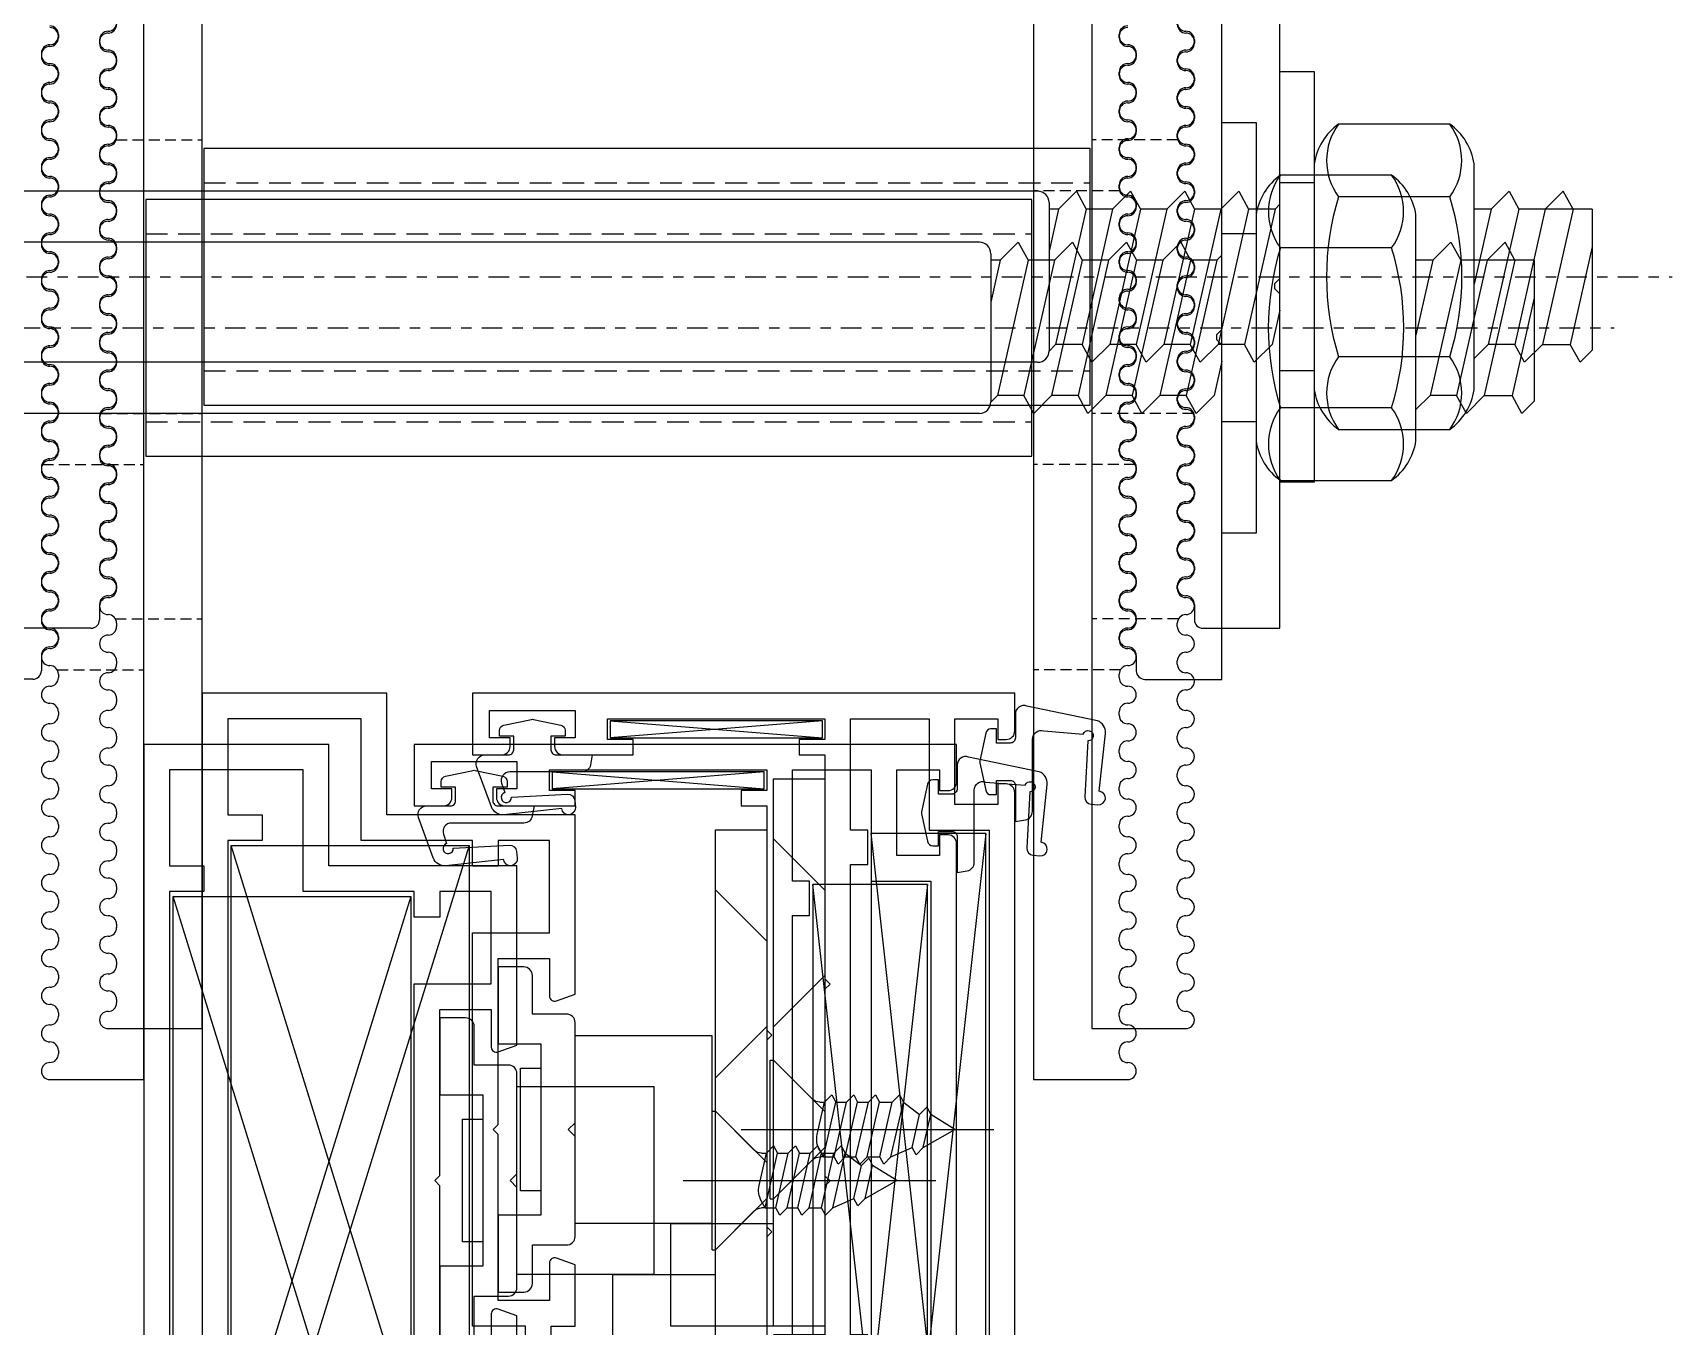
# Model space of a CAD drawing. Header units: inches. Extents: x 4821 to 127877, y 58012 to 433683.
# Drawn here: x 33431 to 33526.9, y 80471.8 to 80547.4 of the extents above; entities that cross this region are included whole.
import ezdxf

# ---------------------------------------------------------------- set-up
doc = ezdxf.new("R2010")
doc.units = ezdxf.units.IN
doc.header["$MEASUREMENT"] = 0
doc.linetypes.add('$1$Center', pattern=[29.999999, 12, -6, 6, -6])
doc.linetypes.add('$1$DASHED', pattern=[19.05, 12.7, -6.35])
for name, color, linetype in [('A-FURN-FIXD', 10, 'Continuous'), ('A-FURN-FREE', 10, 'Continuous'), ('A-WAL-CMU', 7, 'Continuous'), ('A-WIN', 141, 'Continuous')]:
    doc.layers.add(name, color=color, linetype=linetype)

# ---------------------------------------------------------------- blocks, each defined once
blk = doc.blocks.new('$1$Fixed bracket Plan')
at = {"layer": 'A-FURN-FIXD', "linetype": '$1$Center', "ltscale": 0.1}
blk.add_line((53.65, -48.26), (53.65, 59.926), dxfattribs=at)
at = {"layer": 'A-FURN-FIXD'}
for p, q in [((49.689, 55.256), (57.935, 55.256)), ((49.694, 55.256), (49.694, 54.13)), ((51.89, 55.256), (57.606, 53.964)), ((57.935, 55.256), (58.651, 54.538)), ((49.694, 54.13), (48.649, 53.555)), ((49.694, 54.13), (49.694, 52.499)), ((49.694, 54.13), (57.606, 52.341)), ((58.651, 54.538), (57.606, 53.964)), ((57.606, 52.341), (57.606, 53.964)), ((49.694, 52.508), (48.649, 53.555)), ((49.694, 52.508), (57.606, 50.719)), ((49.694, 52.508), (49.694, 50.966)), ((57.606, 52.341), (58.651, 51.294)), ((48.649, 50.391), (49.694, 50.966)), ((49.694, 50.966), (57.606, 49.177)), ((58.651, 51.294), (57.606, 50.719)), ((49.694, 49.343), (48.649, 50.391)), ((57.606, 50.719), (57.606, 49.177)), ((49.694, 49.343), (54.088, 48.35)), ((49.694, 49.343), (49.694, 48.35)), ((57.606, 49.177), (58.431, 48.35)), ((60.255, 48.35), (47.046, 48.35)), ((44.725, 46.922), (44.725, 40.428)), ((48.975, 46.922), (48.975, 40.428)), ((58.325, 46.922), (58.325, 40.428)), ((62.575, 40.428), (62.575, 46.922)), ((41.65, 37), (41.65, 39)), ((41.65, 39), (65.65, 39)), ((47.046, 39), (60.255, 39)), ((48.149, 39), (48.149, 37)), ((59.151, 39), (59.151, 37)), ((65.65, 39), (65.65, 37)), ((53.75, 37), (34.2, 37)), ((65.65, 37), (41.65, 37)), ((49.694, 36.712), (49.407, 37)), ((49.694, 36.712), (49.694, 35.169)), ((49.694, 36.712), (57.606, 34.923)), ((54.05, 36.7), (53.75, 37)), ((54.35, 36.7), (54.05, 36.7)), ((54.65, 37), (54.35, 36.7)), ((74.2, 37), (54.65, 37)), ((55.595, 37), (57.606, 36.545)), ((57.606, 36.545), (58.651, 35.498)), ((74.2, 32.5), (74.2, 37)), ((58.651, 35.498), (57.606, 34.923)), ((48.649, 34.595), (49.694, 35.169)), ((49.694, 33.547), (48.649, 34.595)), ((49.694, 35.169), (57.606, 33.381)), ((57.606, 34.923), (57.606, 33.381)), ((49.694, 33.547), (57.606, 31.759)), ((49.694, 33.547), (49.694, 32.005)), ((57.606, 33.381), (58.651, 32.333)), ((37.6, 32), (37.8, 32)), ((39.8, 32), (40, 32)), ((42, 32), (42.2, 32)), ((44.2, 32), (44.4, 32)), ((46.4, 32), (46.6, 32)), ((48.6, 32), (48.8, 32)), ((48.649, 31.43), (49.694, 32.005)), ((49.694, 32.005), (57.606, 30.216)), ((50.8, 32), (51, 32)), ((53, 32), (53.2, 32)), ((55.2, 32), (55.4, 32)), ((57.4, 32), (57.6, 32)), ((58.651, 32.333), (57.606, 31.759)), ((57.606, 31.759), (57.606, 30.216)), ((59.6, 32), (59.8, 32)), ((61.8, 32), (62, 32)), ((64, 32), (64.2, 32)), ((66.2, 32), (66.4, 32)), ((68.4, 32), (68.6, 32)), ((70.6, 32), (70.8, 32)), ((72.8, 32), (73.7, 32)), ((36.7, 31), (36.5, 31)), ((38.9, 31), (38.7, 31)), ((41.1, 31), (40.9, 31)), ((43.3, 31), (43.1, 31)), ((45.5, 31), (45.3, 31)), ((47.7, 31), (47.5, 31)), ((49.694, 30.383), (48.649, 31.43)), ((49.9, 31), (49.7, 31)), ((52.1, 31), (51.9, 31)), ((54.3, 31), (54.1, 31)), ((56.5, 31), (56.3, 31)), ((58.7, 31), (58.5, 31)), ((60.9, 31), (60.7, 31)), ((63.1, 31), (62.9, 31)), ((65.3, 31), (65.1, 31)), ((67.5, 31), (67.3, 31)), ((69.7, 31), (69.5, 31)), ((71.9, 31), (71.7, 31)), ((74.1, 31), (73.9, 31)), ((76.3, 31), (76.1, 31)), ((78.5, 31), (78.3, 31)), ((80.7, 31), (80.5, 31)), ((82.9, 31), (82.7, 31)), ((85.1, 31), (84.9, 31)), ((87.3, 31), (87.1, 31)), ((89.5, 31), (89.3, 31)), ((91.7, 31), (91.5, 31)), ((93.9, 31), (93.7, 31)), ((96.1, 31), (95.9, 31)), ((96.6, 31.5), (96.6, 31.5)), ((97.6, 26), (97.6, 31.5)), ((49.694, 30.383), (49.694, 28.84)), ((49.694, 30.383), (57.606, 28.594)), ((57.606, 30.216), (58.651, 29.169)), ((48.649, 28.266), (49.694, 28.84)), ((49.694, 28.84), (57.606, 27.052)), ((58.651, 29.169), (57.606, 28.594)), ((49.694, 27.218), (48.649, 28.266)), ((57.606, 28.594), (57.606, 27.052)), ((49.694, 27.218), (57.606, 25.429)), ((49.694, 27.218), (49.694, 25.676)), ((57.606, 27.052), (58.651, 26.004)), ((9.7, 26), (97.6, 26)), ((61.15, 25.9), (46.15, 25.9)), ((46.15, 25.9), (46.15, -25.9)), ((58.651, 26.004), (57.606, 25.429)), ((61.15, -25.9), (61.15, 25.9)), ((48.649, 25.101), (49.694, 25.676)), ((49.694, 24.054), (48.649, 25.101)), ((49.694, 25.676), (57.606, 23.887)), ((57.606, 25.429), (57.606, 23.887)), ((49.694, 24.054), (52.143, 23.5)), ((49.694, 24.054), (49.694, 23.5)), ((49.316, 23.5), (57.984, 23.5)), ((57.606, 23.887), (57.992, 23.5)), ((48.649, 22.833), (48.649, -38.583)), ((58.651, 22.833), (58.651, -38.583)), ((97.6, -26), (9.7, -26)), ((46.15, -25.9), (61.15, -25.9)), ((97.6, -31.5), (97.6, -26)), ((36.5, -31), (36.7, -31)), ((38.7, -31), (38.9, -31)), ((40.9, -31), (41.1, -31)), ((43.1, -31), (43.3, -31)), ((45.3, -31), (45.5, -31)), ((47.5, -31), (47.7, -31)), ((49.7, -31), (49.9, -31)), ((51.9, -31), (52.1, -31)), ((54.1, -31), (54.3, -31)), ((56.3, -31), (56.5, -31)), ((58.5, -31), (58.7, -31)), ((60.7, -31), (60.9, -31)), ((62.9, -31), (63.1, -31)), ((65.1, -31), (65.3, -31)), ((67.3, -31), (67.5, -31)), ((69.5, -31), (69.7, -31)), ((71.7, -31), (71.9, -31)), ((73.9, -31), (74.1, -31)), ((76.1, -31), (76.3, -31)), ((78.3, -31), (78.5, -31)), ((80.5, -31), (80.7, -31)), ((82.7, -31), (82.9, -31)), ((84.9, -31), (85.1, -31)), ((87.1, -31), (87.3, -31)), ((89.3, -31), (89.5, -31)), ((91.5, -31), (91.7, -31)), ((93.7, -31), (93.9, -31)), ((95.9, -31), (96.1, -31)), ((37.6, -32), (37.8, -32)), ((39.8, -32), (40, -32)), ((42, -32), (42.2, -32)), ((44.2, -32), (44.4, -32)), ((46.4, -32), (46.6, -32)), ((48.6, -32), (48.8, -32)), ((50.8, -32), (51, -32)), ((53, -32), (53.2, -32)), ((55.2, -32), (55.4, -32)), ((57.4, -32), (57.6, -32)), ((59.6, -32), (59.8, -32)), ((61.8, -32), (62, -32)), ((64, -32), (64.2, -32)), ((66.2, -32), (66.4, -32)), ((68.4, -32), (68.6, -32)), ((70.6, -32), (70.8, -32)), ((72.8, -32), (73.7, -32)), ((74.2, -32.5), (74.2, -37))]:
    blk.add_line(p, q, dxfattribs=at)
at = {"layer": 'A-FURN-FIXD', "linetype": '$1$DASHED', "ltscale": 0.05}
for p, q in [((61.65, 31.933), (61.65, 26)), ((45.65, 31.023), (45.65, 26)), ((73.65, 31.067), (73.65, 26)), ((45.65, -31.023), (45.65, -26)), ((61.65, -31.933), (61.65, -26)), ((73.65, -31.067), (73.65, -26))]:
    blk.add_line(p, q, dxfattribs=at)
at = {"layer": 'A-FURN-FIXD', "linetype": '$1$DASHED', "ltscale": 0.1}
for p, q in [((48.15, -25.9), (48.15, 25.9)), ((59.15, -25.9), (59.15, 25.9))]:
    blk.add_line(p, q, dxfattribs=at)
at = {"layer": 'A-FURN-FIXD'}
for centre, radius, start, end in [((47.575, 44.89), 3.5, 98.69929, 144.51571), ((59.725, 44.89), 3.5, 35.48429, 81.30071), ((46.85, 44.056), 3.568, 53.44286, 126.55714), ((53.65, 31.883), 15.749, 72.73193, 107.26807), ((60.45, 44.056), 3.568, 53.44286, 126.55714), ((47.575, 42.46), 3.5, 215.48429, 261.30071), ((46.85, 43.294), 3.568, 233.44286, 306.55714), ((53.65, 55.467), 15.749, 252.73193, 287.26807), ((60.45, 43.294), 3.568, 233.44286, 306.55714), ((59.725, 42.46), 3.5, 278.69929, 324.51571), ((37.6, 31.5), 0.5, 90, 180), ((37.7, 31.5), 0.5, 0, 180), ((37.8, 31.5), 0.5, 0, 90), ((39.8, 31.5), 0.5, 90, 180), ((39.9, 31.5), 0.5, 0, 180), ((40, 31.5), 0.5, 0, 90), ((42, 31.5), 0.5, 90, 180), ((42.1, 31.5), 0.5, 0, 180), ((42.2, 31.5), 0.5, 0, 90), ((44.2, 31.5), 0.5, 90, 180), ((44.3, 31.5), 0.5, 0, 180), ((44.4, 31.5), 0.5, 0, 90), ((46.4, 31.5), 0.5, 90, 180), ((46.5, 31.5), 0.5, 0, 180), ((46.6, 31.5), 0.5, 0, 90), ((48.6, 31.5), 0.5, 90, 180), ((48.7, 31.5), 0.5, 0, 180), ((48.8, 31.5), 0.5, 0, 90), ((50.8, 31.5), 0.5, 90, 180), ((50.9, 31.5), 0.5, 0, 180), ((51, 31.5), 0.5, 0, 90), ((53, 31.5), 0.5, 90, 180), ((53.1, 31.5), 0.5, 0, 180), ((53.2, 31.5), 0.5, 0, 90), ((55.2, 31.5), 0.5, 90, 180), ((55.3, 31.5), 0.5, 0, 180), ((55.4, 31.5), 0.5, 0, 90), ((57.4, 31.5), 0.5, 90, 180), ((57.5, 31.5), 0.5, 0, 180), ((57.6, 31.5), 0.5, 0, 90), ((59.6, 31.5), 0.5, 90, 180), ((59.7, 31.5), 0.5, 0, 180), ((59.8, 31.5), 0.5, 0, 90), ((61.8, 31.5), 0.5, 90, 180), ((61.9, 31.5), 0.5, 0, 180), ((62, 31.5), 0.5, 0, 90), ((64, 31.5), 0.5, 90, 180), ((64.1, 31.5), 0.5, 0, 180), ((64.2, 31.5), 0.5, 0, 90), ((66.2, 31.5), 0.5, 90, 180), ((66.3, 31.5), 0.5, 0, 180), ((66.4, 31.5), 0.5, 0, 90), ((68.4, 31.5), 0.5, 90, 180), ((68.5, 31.5), 0.5, 0, 180), ((68.6, 31.5), 0.5, 0, 90), ((70.6, 31.5), 0.5, 90, 180), ((70.7, 31.5), 0.5, 0, 180), ((70.8, 31.5), 0.5, 360, 90), ((72.8, 31.5), 0.5, 90, 180), ((72.9, 31.5), 0.5, 0, 180), ((73.7, 32.5), 0.5, 270, 0), ((75.1, 31.5), 0.5, 0, 180), ((77.3, 31.5), 0.5, 0, 180), ((79.5, 31.5), 0.5, 0, 180), ((81.7, 31.5), 0.5, 0, 180), ((83.9, 31.5), 0.5, 0, 180), ((86.1, 31.5), 0.5, 0, 180), ((88.3, 31.5), 0.5, 0, 180), ((90.5, 31.5), 0.5, 0, 180), ((92.7, 31.5), 0.5, 0, 180), ((94.9, 31.5), 0.5, 0, 180), ((97.1, 31.5), 0.5, 0, 180), ((36.5, 31.5), 0.5, 180, 270), ((36.6, 31.5), 0.5, 180, 360), ((36.7, 31.5), 0.5, 270, 360), ((38.7, 31.5), 0.5, 180, 270), ((38.8, 31.5), 0.5, 180, 0), ((38.9, 31.5), 0.5, 270, 360), ((40.9, 31.5), 0.5, 180, 270), ((41, 31.5), 0.5, 180, 0), ((41.1, 31.5), 0.5, 270, 360), ((43.1, 31.5), 0.5, 180, 270), ((43.2, 31.5), 0.5, 180, 0), ((43.3, 31.5), 0.5, 270, 360), ((45.3, 31.5), 0.5, 180, 270), ((45.4, 31.5), 0.5, 180, 0), ((45.5, 31.5), 0.5, 270, 360), ((47.5, 31.5), 0.5, 180, 270), ((47.6, 31.5), 0.5, 180, 0), ((47.7, 31.5), 0.5, 270, 360), ((49.7, 31.5), 0.5, 180, 270), ((49.8, 31.5), 0.5, 180, 0), ((49.9, 31.5), 0.5, 270, 360), ((51.9, 31.5), 0.5, 180, 270), ((52, 31.5), 0.5, 180, 0), ((52.1, 31.5), 0.5, 270, 360), ((54.1, 31.5), 0.5, 180, 270), ((54.2, 31.5), 0.5, 180, 0), ((54.3, 31.5), 0.5, 270, 360), ((56.3, 31.5), 0.5, 180, 270), ((56.4, 31.5), 0.5, 180, 0), ((56.5, 31.5), 0.5, 270, 360), ((58.5, 31.5), 0.5, 180, 270), ((58.6, 31.5), 0.5, 180, 0), ((58.7, 31.5), 0.5, 270, 360), ((60.7, 31.5), 0.5, 180, 270), ((60.8, 31.5), 0.5, 180, 0), ((60.9, 31.5), 0.5, 270, 360), ((62.9, 31.5), 0.5, 180, 270), ((63, 31.5), 0.5, 180, 0), ((63.1, 31.5), 0.5, 270, 360), ((65.1, 31.5), 0.5, 180, 270), ((65.2, 31.5), 0.5, 180, 0), ((65.3, 31.5), 0.5, 270, 360), ((67.3, 31.5), 0.5, 180, 270), ((67.4, 31.5), 0.5, 180, 0), ((67.5, 31.5), 0.5, 270, 360), ((69.5, 31.5), 0.5, 180, 270), ((69.6, 31.5), 0.5, 180, 0), ((69.7, 31.5), 0.5, 270, 360), ((71.7, 31.5), 0.5, 180, 270), ((71.8, 31.5), 0.5, 180, 0), ((71.9, 31.5), 0.5, 270, 360), ((73.9, 31.5), 0.5, 180, 270), ((74.1, 31.5), 0.5, 270, 360), ((76.1, 31.5), 0.5, 180, 270), ((76.3, 31.5), 0.5, 270, 360), ((78.3, 31.5), 0.5, 180, 270), ((78.5, 31.5), 0.5, 270, 360), ((80.5, 31.5), 0.5, 180, 270), ((80.7, 31.5), 0.5, 270, 360), ((82.7, 31.5), 0.5, 180, 270), ((82.9, 31.5), 0.5, 270, 360), ((84.9, 31.5), 0.5, 180, 270), ((85.1, 31.5), 0.5, 270, 360), ((87.1, 31.5), 0.5, 180, 270), ((87.3, 31.5), 0.5, 270, 360), ((89.3, 31.5), 0.5, 180, 270), ((89.5, 31.5), 0.5, 270, 360), ((91.5, 31.5), 0.5, 180, 270), ((91.7, 31.5), 0.5, 270, 360), ((93.7, 31.5), 0.5, 180, 270), ((93.9, 31.5), 0.5, 270, 360), ((95.9, 31.5), 0.5, 180, 270), ((96.1, 31.5), 0.5, 270, 360), ((49.316, 22.833), 0.667, 90, 180), ((57.984, 22.833), 0.667, 0, 90), ((36.5, -31.5), 0.5, 90, 180), ((36.6, -31.5), 0.5, 0, 180), ((36.7, -31.5), 0.5, 0, 90), ((37.6, -31.5), 0.5, 180, 270), ((37.7, -31.5), 0.5, 180, 0), ((37.8, -31.5), 0.5, 270, 0), ((38.7, -31.5), 0.5, 90, 180), ((38.8, -31.5), 0.5, 0, 180), ((38.9, -31.5), 0.5, 0, 90), ((39.8, -31.5), 0.5, 180, 270), ((39.9, -31.5), 0.5, 180, 0), ((40, -31.5), 0.5, 270, 0), ((40.9, -31.5), 0.5, 90, 180), ((41, -31.5), 0.5, 0, 180), ((41.1, -31.5), 0.5, 0, 90), ((42, -31.5), 0.5, 180, 270), ((42.1, -31.5), 0.5, 180, 0), ((42.2, -31.5), 0.5, 270, 0), ((43.1, -31.5), 0.5, 90, 180), ((43.2, -31.5), 0.5, 0, 180), ((43.3, -31.5), 0.5, 0, 90), ((44.2, -31.5), 0.5, 180, 270), ((44.3, -31.5), 0.5, 180, 0), ((44.4, -31.5), 0.5, 270, 0), ((45.3, -31.5), 0.5, 90, 180), ((45.4, -31.5), 0.5, 0, 180), ((45.5, -31.5), 0.5, 0, 90), ((46.4, -31.5), 0.5, 180, 270), ((46.5, -31.5), 0.5, 180, 0), ((46.6, -31.5), 0.5, 270, 0), ((47.5, -31.5), 0.5, 90, 180), ((47.6, -31.5), 0.5, 0, 180), ((47.7, -31.5), 0.5, 0, 90), ((48.6, -31.5), 0.5, 180, 270), ((48.7, -31.5), 0.5, 180, 0), ((48.8, -31.5), 0.5, 270, 0), ((49.7, -31.5), 0.5, 90, 180), ((49.8, -31.5), 0.5, 0, 180), ((49.9, -31.5), 0.5, 0, 90), ((50.8, -31.5), 0.5, 180, 270), ((50.9, -31.5), 0.5, 180, 0), ((51, -31.5), 0.5, 270, 0), ((51.9, -31.5), 0.5, 90, 180), ((52, -31.5), 0.5, 0, 180), ((52.1, -31.5), 0.5, 0, 90), ((53, -31.5), 0.5, 180, 270), ((53.1, -31.5), 0.5, 180, 0), ((53.2, -31.5), 0.5, 270, 0), ((54.1, -31.5), 0.5, 90, 180), ((54.2, -31.5), 0.5, 0, 180), ((54.3, -31.5), 0.5, 0, 90), ((55.2, -31.5), 0.5, 180, 270), ((55.3, -31.5), 0.5, 180, 0), ((55.4, -31.5), 0.5, 270, 0), ((56.3, -31.5), 0.5, 90, 180), ((56.4, -31.5), 0.5, 0, 180), ((56.5, -31.5), 0.5, 0, 90), ((57.4, -31.5), 0.5, 180, 270), ((57.5, -31.5), 0.5, 180, 0), ((57.6, -31.5), 0.5, 270, 0), ((58.5, -31.5), 0.5, 90, 180), ((58.6, -31.5), 0.5, 0, 180), ((58.7, -31.5), 0.5, 0, 90), ((59.6, -31.5), 0.5, 180, 270), ((59.7, -31.5), 0.5, 180, 0), ((59.8, -31.5), 0.5, 270, 0), ((60.7, -31.5), 0.5, 90, 180), ((60.8, -31.5), 0.5, 0, 180), ((60.9, -31.5), 0.5, 0, 90), ((61.8, -31.5), 0.5, 180, 270), ((61.9, -31.5), 0.5, 180, 0), ((62, -31.5), 0.5, 270, 0), ((62.9, -31.5), 0.5, 90, 180), ((63, -31.5), 0.5, 0, 180), ((63.1, -31.5), 0.5, 0, 90), ((64, -31.5), 0.5, 180, 270), ((64.1, -31.5), 0.5, 180, 0), ((64.2, -31.5), 0.5, 270, 0), ((65.1, -31.5), 0.5, 90, 180), ((65.2, -31.5), 0.5, 0, 180), ((65.3, -31.5), 0.5, 0, 90), ((66.2, -31.5), 0.5, 180, 270), ((66.3, -31.5), 0.5, 180, 0), ((66.4, -31.5), 0.5, 270, 0), ((67.3, -31.5), 0.5, 90, 180), ((67.4, -31.5), 0.5, 0, 180), ((67.5, -31.5), 0.5, 0, 90), ((68.4, -31.5), 0.5, 180, 270), ((68.5, -31.5), 0.5, 180, 0), ((68.6, -31.5), 0.5, 270, 360), ((69.5, -31.5), 0.5, 90, 180), ((69.6, -31.5), 0.5, 0, 180), ((69.7, -31.5), 0.5, 0, 90), ((70.6, -31.5), 0.5, 180, 270), ((70.7, -31.5), 0.5, 180, 0), ((70.8, -31.5), 0.5, 270, 0), ((71.7, -31.5), 0.5, 90, 180), ((71.8, -31.5), 0.5, 0, 180), ((71.9, -31.5), 0.5, 0, 90), ((72.8, -31.5), 0.5, 180, 270), ((72.9, -31.5), 0.5, 180, 0), ((73.9, -31.5), 0.5, 90, 180), ((74.1, -31.5), 0.5, 0, 90), ((75.1, -31.5), 0.5, 180, 0), ((76.1, -31.5), 0.5, 90, 180), ((76.3, -31.5), 0.5, 0, 90), ((77.3, -31.5), 0.5, 180, 0), ((78.3, -31.5), 0.5, 90, 180), ((78.5, -31.5), 0.5, 0, 90), ((79.5, -31.5), 0.5, 180, 0), ((80.5, -31.5), 0.5, 90, 180), ((80.7, -31.5), 0.5, 0, 90), ((81.7, -31.5), 0.5, 180, 0), ((82.7, -31.5), 0.5, 90, 180), ((82.9, -31.5), 0.5, 0, 90), ((83.9, -31.5), 0.5, 180, 0), ((84.9, -31.5), 0.5, 90, 180), ((85.1, -31.5), 0.5, 0, 90), ((86.1, -31.5), 0.5, 180, 0), ((87.1, -31.5), 0.5, 90, 180), ((87.3, -31.5), 0.5, 0, 90), ((88.3, -31.5), 0.5, 180, 0), ((89.3, -31.5), 0.5, 90, 180), ((89.5, -31.5), 0.5, 0, 90), ((90.5, -31.5), 0.5, 180, 0), ((91.5, -31.5), 0.5, 90, 180), ((91.7, -31.5), 0.5, 0, 90), ((92.7, -31.5), 0.5, 180, 0), ((93.7, -31.5), 0.5, 90, 180), ((93.9, -31.5), 0.5, 0, 90), ((94.9, -31.5), 0.5, 180, 0), ((95.9, -31.5), 0.5, 90, 180), ((96.1, -31.5), 0.5, 0, 90), ((97.1, -31.5), 0.5, 180, 0), ((73.7, -32.5), 0.5, 0, 90)]:
    blk.add_arc(centre, radius, start, end, dxfattribs=at)
blk = doc.blocks.new('$1$closekit')
at = {"layer": 'A-FURN-FREE'}
for p, q in [((-19.4, 14), (-16.4, 17)), ((-19.4, 9), (-16.4, 6)), ((-19.4, 1.05), (-16.4, 4.05)), ((-16.4, 4.05), (-18.674, 1.776)), ((-16.208, 4.05), (-16.4, 4.05)), ((-16.4, -4.05), (-16.4, 4.05)), ((-16.208, -4.05), (-16.208, 4.05)), ((-23.753, 2.023), (-23.985, 1.6)), ((-23.329, 1.6), (-23.753, 2.023)), ((-22.363, 2.023), (-22.595, 1.6)), ((-21.939, 1.6), (-22.363, 2.023)), ((-21.083, 2.023), (-21.315, 1.6)), ((-20.659, 1.6), (-21.083, 2.023)), ((-19.803, 2.023), (-20.035, 1.6)), ((-19.379, 1.6), (-19.803, 2.023)), ((-25.359, 1.304), (-25.591, 0.881)), ((-24.935, 0.881), (-25.359, 1.304)), ((-23.985, 1.6), (-24.935, 0.881)), ((-23.262, -1.6), (-23.985, 1.6)), ((-22.606, -1.6), (-23.329, 1.6)), ((-22.595, 1.6), (-23.329, 1.6)), ((-21.872, -1.6), (-22.595, 1.6)), ((-21.315, 1.6), (-21.939, 1.6)), ((-21.215, -1.6), (-21.939, 1.6)), ((-20.592, -1.6), (-21.315, 1.6)), ((-20.035, 1.6), (-20.659, 1.6)), ((-19.935, -1.6), (-20.659, 1.6)), ((-19.312, -1.6), (-20.035, 1.6)), ((-18.953, -0.286), (-19.379, 1.6)), ((-19.099, 1.6), (-19.379, 1.6)), ((-14.512, 0), (-29.282, 0)), ((-27, 0), (-25.591, 0.881)), ((-25.153, -1.056), (-27, 0)), ((-25.153, -1.056), (-25.591, 0.881)), ((-24.497, -1.056), (-24.935, 0.881)), ((-25.153, -1.056), (-24.73, -1.479)), ((-24.73, -1.479), (-24.497, -1.056)), ((-23.262, -1.6), (-24.497, -1.056)), ((-23.262, -1.6), (-22.838, -2.023)), ((-22.838, -2.023), (-22.606, -1.6)), ((-21.872, -1.6), (-22.606, -1.6)), ((-21.872, -1.6), (-21.448, -2.023)), ((-21.448, -2.023), (-21.215, -1.6)), ((-20.592, -1.6), (-21.215, -1.6)), ((-20.592, -1.6), (-20.168, -2.023)), ((-20.168, -2.023), (-19.935, -1.6)), ((-19.312, -1.6), (-19.935, -1.6)), ((-19.4, -1.05), (-16.4, -4.05)), ((-19.312, -1.6), (-19.084, -1.193)), ((-19.312, -1.6), (-19.099, -1.6)), ((-16.4, -4.05), (-18.674, -1.776)), ((-16.208, -4.05), (-16.4, -4.05))]:
    blk.add_line(p, q, dxfattribs=at)
blk.add_lwpolyline([(-16.4, -11.5), (-16.4, 20.5), (-19.4, 20.5), (-19.4, -11.5), (-10.4, -11.5), (-10.4, -5.5), (-16.4, -5.5)], dxfattribs=at)
blk.add_lwpolyline([(-4.3, -6.751, -0.414214), (-4.8, -6.251), (-4.8, -0.4), (-4.4, 0), (-4.8, 0.4), (-4.8, 6.251, -0.414214), (-4.3, 6.751), (-2.3, 6.751), (-2.3, 9.001, -0.414214), (-1.8, 9.502), (-0.299, 9.502), (-0.299, 5.001), (-2.8, 5.001), (-2.8, -5.001), (-0.299, -5.001), (-0.299, -9.502), (-1.8, -9.502, -0.414214), (-2.3, -9.001), (-2.3, -6.751)], format="xyb", close=True, dxfattribs=at)
for points in [[(-12.8, 5.5), (-12.8, -5.5), (-4.8, -5.5), (-4.8, 5.5)], [(-2.8, -3.591), (-1.617, -3.591), (-1.617, 3.591), (-2.8, 3.591)]]:
    blk.add_lwpolyline(points, close=True, dxfattribs=at)
for centre, radius, start, end in [((-19.099, 2.2), 0.6, 270, 315), ((-20.201, -0.568), 1.28, 330.7936, 12.73931), ((-19.099, -2.2), 0.6, 45, 90)]:
    blk.add_arc(centre, radius, start, end, dxfattribs=at)
blk = doc.blocks.new('CURTT')
at = {"layer": 'A-FURN-FIXD', "extrusion": (-1.56101e-06, 5.69003e-07, 1)}
for p, q in [((908395.256, -1520310.793, 0), (908388.556, -1520371.393, 0)), ((908395.256, -1520371.393, 0), (908388.556, -1520310.793, 0)), ((908365.056, -1520370.693, 0), (908351.156, -1520325.793, 0)), ((908365.056, -1520325.793, 0), (908351.156, -1520370.693, 0)), ((908385.706, -1520377.993, 0), (908373.306, -1520376.993, 0)), ((908373.306, -1520377.993, 0), (908385.706, -1520376.993, 0))]:
    blk.add_line(p, q, dxfattribs=at)
at = {"layer": 'A-FURN-FIXD', "extrusion": (-1.56101e-06, 5.69003e-07, 1), "elevation": -2.283}
blk.add_lwpolyline([(908396.956, -1520373.793), (908396.956, -1520373.793, -0.414214), (908396.456, -1520374.293), (908395.956, -1520374.293), (908395.956, -1520373.093), (908393.456, -1520373.093), (908393.456, -1520378.093), (908395.956, -1520378.093), (908395.956, -1520376.893), (908396.456, -1520376.893, -0.414214), (908396.956, -1520377.393), (908396.956, -1520379.593), (908365.256, -1520379.593), (908365.256, -1520375.993), (908366.956, -1520375.993, -0.414214), (908367.456, -1520376.493), (908367.456, -1520376.993), (908366.256, -1520376.993), (908366.256, -1520378.593), (908371.256, -1520378.593), (908371.256, -1520376.993), (908370.056, -1520376.993), (908370.056, -1520376.493, -0.414214), (908370.556, -1520375.993), (908374.656, -1520375.993), (908374.656, -1520376.893), (908373.156, -1520376.893), (908373.156, -1520378.093), (908385.856, -1520378.093), (908385.856, -1520376.893), (908384.356, -1520376.893), (908384.356, -1520375.993), (908385.856, -1520375.993), (908385.856, -1520362.893), (908386.156, -1520362.593), (908385.856, -1520362.293), (908385.856, -1520351.393), (908386.156, -1520351.093), (908385.856, -1520350.793), (908385.856, -1520342.093), (908382.856, -1520342.093), (908382.856, -1520340.593), (908386.856, -1520340.593), (908386.856, -1520329.393), (908387.156, -1520329.093), (908386.856, -1520328.793), (908386.856, -1520308.278), (908391.67, -1520307.402), (908391.67, -1520308.593), (908402.256, -1520308.593), (908402.256, -1520301.593), (908403.606, -1520301.593), (908404.506, -1520302.493), (908404.506, -1520303.093), (908403.506, -1520303.093), (908403.506, -1520308.593), (908413.456, -1520308.593), (908413.456, -1520303.093), (908411.006, -1520303.093), (908411.006, -1520302.493), (908411.906, -1520301.593), (908413.456, -1520301.593), (908413.456, -1520293.495), (908418.156, -1520293.495), (908418.156, -1520295.295, -0.414214), (908417.556, -1520295.895), (908416.956, -1520295.895), (908416.956, -1520294.695), (908414.956, -1520294.695), (908414.956, -1520309.093), (908416.956, -1520309.093), (908416.956, -1520307.393), (908418.156, -1520307.393), (908418.156, -1520310.593), (908396.956, -1520310.593), (908396.956, -1520373.793)], format="xyb", dxfattribs=at)
for points in [[(908385.006, -1520299.993, -1), (908385.006, -1520302.293), (908380.156, -1520302.293), (908379.856, -1520301.993), (908379.556, -1520302.293), (908373.856, -1520302.293), (908373.856, -1520306.427), (908372.806, -1520307.033, -0.57735), (908372.356, -1520306.774), (908372.356, -1520305.793), (908369.856, -1520305.793), (908369.856, -1520311.293), (908372.356, -1520311.293), (908372.356, -1520310.313, -0.57735), (908372.806, -1520310.053), (908373.856, -1520310.659), (908373.856, -1520312.793), (908369.856, -1520312.793), (908369.856, -1520328.793), (908369.556, -1520329.093), (908369.856, -1520329.393), (908369.856, -1520342.593), (908371.256, -1520342.593), (908371.256, -1520346.176), (908370.158, -1520346.575, -0.520567), (908369.756, -1520346.293), (908369.756, -1520344.093), (908366.756, -1520344.093), (908366.756, -1520353.793), (908366.456, -1520354.093), (908366.756, -1520354.393), (908366.756, -1520364.093), (908369.756, -1520364.093), (908369.756, -1520361.893, -0.520567), (908370.159, -1520361.611), (908371.256, -1520362.011), (908371.256, -1520372.493), (908360.256, -1520372.493), (908360.256, -1520379.593), (908349.456, -1520379.593), (908349.456, -1520319.593), (908349.456, -1520319.593), (908350.806, -1520319.593), (908351.706, -1520320.493), (908351.706, -1520321.093), (908350.706, -1520321.093), (908350.706, -1520324.093), (908354.656, -1520324.093), (908354.956, -1520324.393), (908355.256, -1520324.093), (908359.206, -1520324.093), (908359.206, -1520321.093), (908358.206, -1520321.093), (908358.206, -1520320.493), (908359.106, -1520319.593), (908367.856, -1520319.593), (908367.856, -1520304.093), (908370.156, -1520304.093), (908370.156, -1520302.293), (908369.006, -1520302.293, -1), (908369.006, -1520299.993)], [(908396.687, -1520374.503, 0.414214), (908396.987, -1520374.203), (908396.987, -1520372.093), (908397.574, -1520372.197, -0.36397), (908397.987, -1520372.689), (908397.987, -1520376.917, 0.512727), (908398.647, -1520377.391), (908400.957, -1520377.208, 2.014387), (908401.226, -1520376.812), (908401.055, -1520373.535, -0.39893), (908401.413, -1520373.116), (908401.811, -1520373.075, -1), (908401.894, -1520373.87), (908402.249, -1520377.253, -0.344245), (908401.789, -1520377.988), (908397.658, -1520378.849, -0.520567), (908396.987, -1520378.379), (908396.987, -1520376.983, 0.414214), (908396.687, -1520376.683), (908395.887, -1520376.683), (908395.887, -1520377.518), (908395.563, -1520377.518, -0.360315), (908395.254, -1520377.262), (908394.91, -1520375.652, -0.094006), (908394.91, -1520375.534), (908395.254, -1520373.924, -0.360315), (908395.563, -1520373.668), (908395.887, -1520373.668), (908395.887, -1520374.503)], [(908369.846, -1520376.293, -0.414214), (908370.146, -1520375.993), (908372.256, -1520375.993), (908372.153, -1520375.406, 0.36397), (908371.66, -1520374.993), (908367.432, -1520374.993, -0.512727), (908366.958, -1520374.334), (908367.142, -1520373.789, -2.014387), (908367.537, -1520373.52), (908370.814, -1520373.691, 0.39893), (908371.233, -1520373.333), (908371.274, -1520372.935, 1), (908370.479, -1520372.852), (908367.097, -1520372.497, 0.344245), (908366.361, -1520372.957), (908365.5, -1520375.322, 0.520567), (908365.97, -1520375.993), (908367.366, -1520375.993, -0.414214), (908367.666, -1520376.293), (908367.666, -1520377.093), (908366.831, -1520377.093), (908366.831, -1520377.418, 0.360315), (908367.087, -1520377.727), (908368.697, -1520378.071, 0.094006), (908368.815, -1520378.071), (908370.425, -1520377.727, 0.360315), (908370.681, -1520377.418), (908370.681, -1520377.093), (908369.846, -1520377.093)]]:
    blk.add_lwpolyline(points, format="xyb", close=True, dxfattribs=at)
for points in [[(908388.356, -1520342.093), (908387.356, -1520342.093), (908387.356, -1520369.593), (908388.356, -1520369.593), (908388.356, -1520371.593), (908387.356, -1520371.593), (908387.356, -1520378.093), (908391.956, -1520378.093), (908391.956, -1520371.593), (908395.456, -1520371.593), (908395.456, -1520310.593), (908388.356, -1520310.593)], [(908395.256, -1520371.393), (908388.556, -1520371.393), (908388.556, -1520310.793), (908395.256, -1520310.793)], [(908365.256, -1520365.593), (908369.756, -1520365.593), (908369.756, -1520370.993), (908366.756, -1520370.993), (908366.756, -1520369.493), (908365.256, -1520369.493), (908365.256, -1520370.993), (908358.756, -1520370.993), (908358.756, -1520378.093), (908350.956, -1520378.093), (908350.956, -1520372.493), (908352.956, -1520372.493), (908352.956, -1520370.993), (908350.956, -1520370.993), (908350.956, -1520325.593), (908360.706, -1520325.593), (908360.706, -1520321.093), (908367.356, -1520321.093), (908367.356, -1520333.593), (908365.256, -1520333.593), (908365.256, -1520335.093), (908368.356, -1520335.093), (908368.356, -1520342.593), (908365.256, -1520342.593)], [(908351.156, -1520370.693), (908365.056, -1520370.693), (908365.056, -1520325.793), (908351.156, -1520325.793)], [(908373.306, -1520376.993), (908385.706, -1520376.993), (908385.706, -1520377.993), (908373.306, -1520377.993)]]:
    blk.add_lwpolyline(points, close=True, dxfattribs=at)
at = {"layer": 'A-FURN-FIXD', "extrusion": (-1.56101e-06, 5.69003e-07, 1), "rotation": 180.0002189599175}
blk.add_blockref('$1$closekit', (908366.456, -1520354.093, -2.283), dxfattribs=at)
at = {"layer": 'A-FURN-FIXD', "extrusion": (1.56101e-06, -5.69003e-07, -1), "zscale": -0.9999999999999998, "rotation": 89.99978104008247}
blk.add_blockref('$1$Fixed bracket Plan', (-908375.456, -1520457.593, 2.283), dxfattribs=at)
blk = doc.blocks.new('FIRST SLAB EDGE')
at = {"layer": 'A-WIN', "xscale": -1, "rotation": 180}
blk.add_blockref('CURTT', (238156.089, -3250713.17, -1.151), dxfattribs=at)

msp = doc.modelspace()

# ---------------------------------------------------------------- block references
at = {"layer": 'A-WAL-CMU'}
for p in [(-1113064.602, 1810842.365, 0), (-1113068.002, 1810839.382, 0)]:
    msp.add_blockref('FIRST SLAB EDGE', p, dxfattribs=at)

doc.saveas('drawing.dxf')
